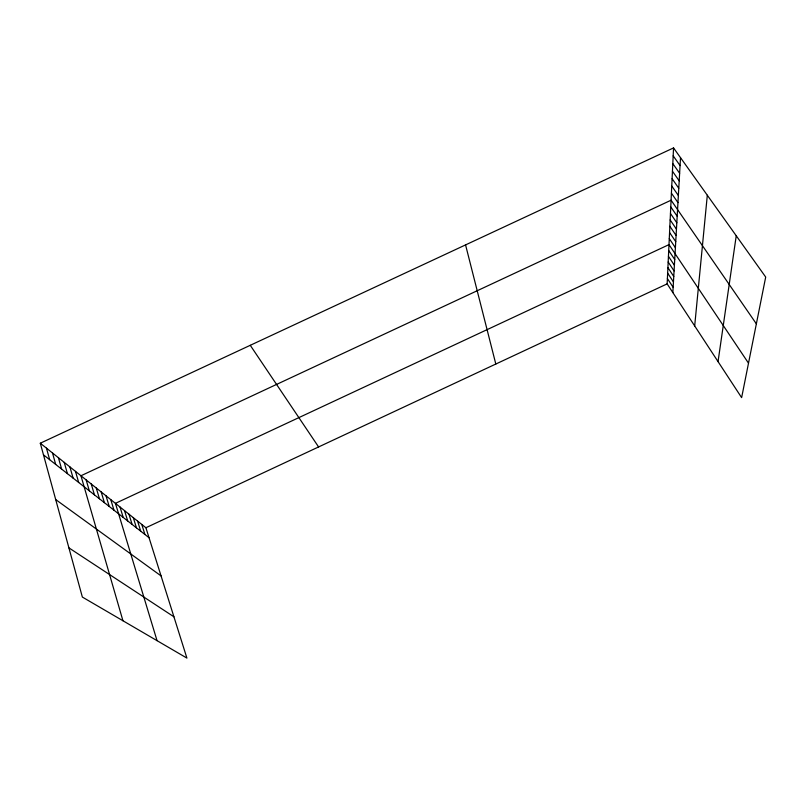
<?xml version="1.0" encoding="UTF-8"?>
<svg xmlns="http://www.w3.org/2000/svg" width="806" height="806" viewBox="0 0 806 806"><rect width="100%" height="100%" fill="white"/><g stroke="black" fill="none" stroke-linecap="round" stroke-linejoin="round"><path stroke-width="1.21" d="M673.544 147.911L765.7 277.062L741.631 397.64L667.146 283.873L673.544 147.911L40.3 443.219L82.353 597.065L186.911 658.089L145.906 527.739L40.3 443.219M672.849 292.588L680.516 157.674M694.681 325.926L707.315 195.233M718.045 361.622L736.241 235.785M145.906 527.739L667.146 283.873M68.903 547.868L173.925 616.802M55.705 499.569L161.059 575.907M43.474 454.846L149.039 537.713M673.171 155.84L680.062 165.552M672.808 163.608L679.629 173.27M672.446 171.225L679.196 180.826M672.103 178.69L678.773 188.241M671.751 186.005L678.36 195.505M671.418 193.178L677.957 202.618M756.36 323.841L671.086 200.21L80.953 475.762L122.945 620.761M670.773 206.91L677.191 216.25M670.461 213.479L676.818 222.778M670.159 219.937L676.456 229.176M669.857 226.274L676.093 235.463M669.564 232.501L675.74 241.639M669.282 238.616L675.398 247.704M748.512 363.174L669 244.621L115.439 503.357L157.049 640.659M250.263 345.311L318.592 446.947M668.718 250.525L674.733 259.522M668.446 256.318L674.4 265.265M668.174 262.021L674.078 270.917M667.912 267.622L673.766 276.478M667.65 273.133L673.453 281.939M667.398 278.554L673.151 287.309M141.775 524.424L144.919 534.469M137.574 521.069L140.718 531.174M133.292 517.643L136.456 527.829M128.95 514.168L132.103 524.414M124.527 510.621L127.691 520.948M120.023 507.024L123.197 517.422M110.785 499.629L113.958 510.168M106.029 495.831L109.213 506.45M101.203 491.962L104.377 502.652M96.277 488.023L99.46 498.793M91.259 484.003L94.453 494.854M86.161 479.923L89.345 490.854M75.492 471.379L78.676 482.482M69.91 466.926L73.104 478.099M64.228 462.372L67.412 473.636M58.425 457.727L61.619 469.082M52.511 452.992L55.695 464.437M46.466 448.156L49.65 459.692M465.566 244.903L495.811 364.03"/></g></svg>
